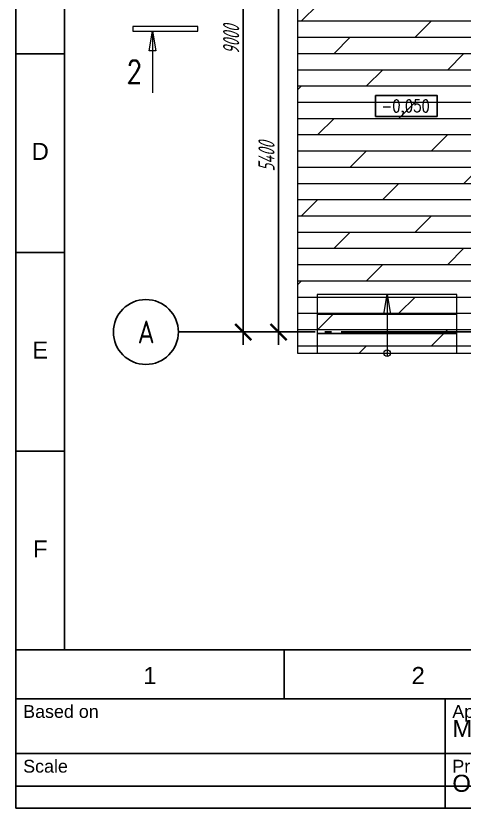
# Model space of a CAD drawing. Header units: inches. Extents: x -21163 to 11874, y -14995 to 6550.
# Drawn here: x -21163 to -14261, y -14995 to -2796 of the extents above; entities that cross this region are included whole.
import ezdxf
from ezdxf.enums import TextEntityAlignment as Align

# ---------------------------------------------------------------- set-up
doc = ezdxf.new("R2010")
doc.units = ezdxf.units.IN
doc.header["$MEASUREMENT"] = 0
doc.linetypes.add('CONTI', pattern=[0])
doc.linetypes.add('GOST2.303 5', pattern=[24, 20, -1.5, 1, -1.5])
doc.layers.get('0').update_dxf_attribs({"color": 8})
for name, color, linetype in [('axis_dim', 8, 'CONTI'), ('BORDER', 7, 'Continuous'), ('GRID_REF', 7, 'Continuous'), ('TITLE_BLOCK', 7, 'Continuous')]:
    doc.layers.add(name, color=color, linetype=linetype)
for name, color, linetype, lineweight in [('floor', 8, 'Continuous', 5), ('mark', 8, 'Continuous', 15), ('stair1', 8, 'Continuous', 15)]:
    doc.layers.add(name, color=color, linetype=linetype, lineweight=lineweight)
doc.styles.add('GOST 2.304', font='CS_Gost2304.shx', dxfattribs={"width": 0.8, "oblique": 15})
doc.styles.get("Standard").update_dxf_attribs({"font": 'arial.ttf'})
doc.dimstyles.new('СПДС', dxfattribs={"dimscale": 100, "dimtxt": 2.5, "dimasz": 2.5, "dimexe": 1.25, "dimexo": 0.625, "dimtad": 1, "dimdec": 0, "dimtxsty": 'GOST 2.304', "dimblk": 'ARCHTICK', "dimblk1": 'ARCHTICK', "dimblk2": 'ARCHTICK', "dimcen": 2.5, "dimdle": 2, "dimazin": 2, "dimtfac": 0.75, "dimtmove": 1, "dimatfit": 3, "dimarcsym": 1})

# ---------------------------------------------------------------- blocks, each defined once
blk = doc.blocks.new('_ArchTick')
at = {"color": 0, "linetype": 'ByBlock', "const_width": 0.15}
blk.add_lwpolyline([(-0.5, -0.5), (0.5, 0.5)], dxfattribs=at)
blk = doc.blocks.new('*D40')
at = {"layer": 'axis_dim', "color": 0, "linetype": 'Continuous', "lineweight": -2, "ltscale": 100, "transparency": 16777216}
for p, q in [((-17662, -7864), (-17662, 1536)), ((-18099, 1336), (-17537, 1336)), ((-18099, -7664), (-17537, -7664))]:
    blk.add_line(p, q, dxfattribs=at)
at = {"layer": 'Defpoints', "color": 0, "linetype": 'Continuous', "ltscale": 100, "transparency": 16777216}
for p in [(-18162, 1336), (-17662, 1336), (-18162, -7664)]:
    blk.add_point(p, dxfattribs=at)
at = {"layer": 'axis_dim', "color": 0, "linetype": 'Continuous', "lineweight": -2, "ltscale": 100, "transparency": 16777216, "xscale": 250, "yscale": 250, "zscale": 250}
for p, rotation in [((-17662, 1336), 90), ((-17662, -7664), 270)]:
    blk.add_blockref('_ArchTick', p, dxfattribs=dict(at, rotation=rotation))
at = {"layer": 'axis_dim', "color": 0, "linetype": 'Continuous', "lineweight": -3, "ltscale": 100, "transparency": 16777216, "insert": (-17849, -3164), "char_height": 250, "attachment_point": 5, "rotation": 90, "style": 'GOST 2.304'}
blk.add_mtext('\\A1;9000', dxfattribs=at)
blk = doc.blocks.new('*D46')
at = {"layer": 'axis_dim', "color": 0, "linetype": 'Continuous', "lineweight": -2, "ltscale": 100, "transparency": 16777216}
for p, q in [((-17118, -7864), (-17118, -2064)), ((-18099, -2264), (-16993, -2264)), ((-17399, -7664), (-16993, -7664))]:
    blk.add_line(p, q, dxfattribs=at)
at = {"layer": 'Defpoints', "color": 0, "linetype": 'Continuous', "ltscale": 100, "transparency": 16777216}
for p in [(-18162, -2264), (-17118, -2264), (-17462, -7664)]:
    blk.add_point(p, dxfattribs=at)
at = {"layer": 'axis_dim', "color": 0, "linetype": 'Continuous', "lineweight": -2, "ltscale": 100, "transparency": 16777216, "xscale": 250, "yscale": 250, "zscale": 250}
for p, rotation in [((-17118, -2264), 90), ((-17118, -7664), 270)]:
    blk.add_blockref('_ArchTick', p, dxfattribs=dict(at, rotation=rotation))
at = {"layer": 'axis_dim', "color": 0, "linetype": 'Continuous', "lineweight": -3, "ltscale": 100, "transparency": 16777216, "insert": (-17305, -4964), "char_height": 250, "attachment_point": 5, "rotation": 90, "style": 'GOST 2.304'}
blk.add_mtext('\\A1;5400', dxfattribs=at)

msp = doc.modelspace()

# ---------------------------------------------------------------- hatches: boundary and pattern name
at = {"layer": 'floor', "ltscale": 100}
h = msp.add_hatch(dxfattribs=at)
h.set_pattern_fill('DOLMIT', color=8, scale=1000)
h.set_pattern_definition([(0, (-32015.06, -49126.03), (0, 250), []), (45, (-32015.06, -49126), (-500, 500), [353.553, -707.107])])
h.paths.add_polyline_path([(-13825.6, 1661), (-16825.6, 1661), (-16825.6, -2864.1), (-16825.6, -7989), (-13825.6, -7989)])

# ---------------------------------------------------------------- linework, layer by layer
at = {"layer": 'axis_dim', "linetype": 'GOST2.303 5', "lineweight": 25, "ltscale": 100}
for points in [[(-18161.6, -7664), (-18661.6, -7664)], [(244.6, -7664), (-18161.6, -7664)]]:
    msp.add_lwpolyline(points, dxfattribs=at)
at = {"layer": 'axis_dim', "color": 8, "linetype": 'Continuous', "lineweight": 25, "ltscale": 100, "true_color": 0x000000}
msp.add_circle((-19161.6, -7664), 500, dxfattribs=at)
at = {"layer": 'BORDER'}
for points in [[(-21163.2, -14995.2), (11873.5, -14995.2), (11873.5, 6549.6), (-21163.2, 6549.6)], [(-20412.4, -12558.8), (11122.7, -12558.8), (11122.7, 5798.8), (-20412.4, 5798.8)]]:
    msp.add_lwpolyline(points, close=True, dxfattribs=at)
at = {"layer": 'GRID_REF'}
for p, q in [((-21163.2, -3380), (-20412.4, -3380)), ((-21163.2, -6439.6), (-20412.4, -6439.6)), ((-21163.2, -9499.2), (-20412.4, -9499.2)), ((-21163.2, -13309.6), (-21163.2, -12558.8)), ((-17033.6, -13309.6), (-17033.6, -12558.8))]:
    msp.add_line(p, q, dxfattribs=at)
for points in [[(-21163.2, -12558.8), (-20412.4, -12558.8), (-20412.4, 5798.8), (-21163.2, 5798.8)], [(-21163.2, -13309.6), (11873.5, -13309.6), (11873.5, -12558.8), (-21163.2, -12558.8)]]:
    msp.add_lwpolyline(points, close=True, dxfattribs=at)
at = {"layer": 'mark', "linetype": 'Continuous', "ltscale": 100}
for p, q in [((-19360.1, -2962.2), (-19360.1, -3032.2)), ((-18360.1, -2962.2), (-19360.1, -2962.2)), ((-19360.1, -3032.2), (-18360.1, -3032.2)), ((-19110.3, -3332.6), (-19060.1, -3032.2)), ((-19060.1, -3032.2), (-19009.8, -3332.6)), ((-18360.1, -3032.2), (-18360.1, -2962.2)), ((-19009.8, -3332.6), (-19110.3, -3332.6))]:
    msp.add_line(p, q, dxfattribs=at)
msp.add_lwpolyline([(-19060.1, -3032.2), (-19060.1, -3982.2)], dxfattribs=at)
at = {"layer": 'mark', "linetype": 'Continuous', "lineweight": 25, "ltscale": 75}
msp.add_lwpolyline([(-15625.2, -4022.4), (-14678.9, -4022.4), (-14678.9, -4344.9), (-15625.2, -4344.9)], close=True, dxfattribs=at)
at = {"layer": 'stair1', "linetype": 'Continuous', "ltscale": 100}
for p, q in [((-15495.9, -7389.4), (-15445.6, -7089)), ((-15445.6, -7089), (-15395.3, -7389.4)), ((-15395.3, -7389.4), (-15495.9, -7389.4))]:
    msp.add_line(p, q, dxfattribs=at)
at = {"layer": 'stair1', "ltscale": 75}
for points in [[(-13825.6, 1661), (-16825.6, 1661), (-16825.6, -2864.1), (-16825.6, -7989), (-13825.6, -7989)], [(-16525.6, -7089), (-16525.6, -7389), (-14375.7, -7389), (-14375.7, -7089)], [(-16525.6, -7389), (-16525.6, -7689), (-14375.7, -7689), (-14375.7, -7389)], [(-16525.6, -7689), (-16525.6, -7989), (-14375.7, -7989), (-14375.7, -7689)]]:
    msp.add_lwpolyline(points, close=True, dxfattribs=at)
at = {"layer": 'stair1', "linetype": 'Continuous', "ltscale": 100}
msp.add_lwpolyline([(-15445.6, -7089), (-15445.6, -8039)], dxfattribs=at)
at = {"layer": 'stair1', "ltscale": 100}
msp.add_lwpolyline([(-15445.6, -7089), (-15445.6, -7989)], dxfattribs=at)
msp.add_circle((-15445.6, -7989), 50, dxfattribs=at)
at = {"layer": 'TITLE_BLOCK'}
for p, q in [((-14555.9, -14995.2), (-14555.9, -13309.6)), ((-21163.2, -14152.4), (-14555.9, -14152.4)), ((-14555.9, -14152.4), (-7948.5, -14152.4)), ((-21163.2, -14658.1), (11873.5, -14658.1))]:
    msp.add_line(p, q, dxfattribs=at)
msp.add_lwpolyline([(-21163.2, -14995.2), (11873.5, -14995.2), (11873.5, -13309.6), (-21163.2, -13309.6)], close=True, dxfattribs=at)

# ---------------------------------------------------------------- texts
at = {"layer": 'axis_dim', "color": 8, "linetype": 'Continuous', "lineweight": 25, "ltscale": 100, "true_color": 0x000000, "insert": (-19288.2, -7489), "char_height": 350, "width": 492.949, "attachment_point": 1, "style": 'GOST 2.304'}
msp.add_mtext('\\Fsimplex.shx;\\W0.8000000000;\\Q0.2617993878;\\T1.0000000000;\\o\\lА', dxfattribs=at)
at = {"layer": 'GRID_REF'}
for s, p in [('D', (-20787.8, -5014.9)), ('E', (-20787.8, -8074.5)), ('F', (-20787.8, -11134.1)), ('1', (-19098.4, -13084.4)), ('2', (-14968.8, -13084.4))]:
    msp.add_text(s, height=262.8, dxfattribs=at).set_placement(p, align=Align.CENTER)
at = {"layer": 'mark', "linetype": 'Continuous', "ltscale": 100, "insert": (-19460, -3482.2), "char_height": 350, "width": 515.534, "attachment_point": 1, "style": 'GOST 2.304'}
msp.add_mtext('\\Fsimplex.shx;\\W0.8000000000;\\Q0.2617993878;\\T1.0000000000;\\o\\l2', dxfattribs=at)
at = {"layer": 'mark', "linetype": 'Continuous', "lineweight": 25, "ltscale": 75, "insert": (-15536.2, -4089.9), "char_height": 187.5, "width": 940.362, "attachment_point": 1, "style": 'GOST 2.304'}
msp.add_mtext('\\Fsimplex.shx;\\W0.8000000000;\\Q0.2617993878;\\T1.0000000000;\\o\\l-0,050', dxfattribs=at)
at = {"layer": 'TITLE_BLOCK'}
for s, height, p in [('Based on', 197.09, (-21050.6, -13605.3)), ('Approved', 197.09, (-14443.3, -13605.3)), ('MR. GOODNEWS EBUBE', 262.793, (-14443.3, -13900.9)), ('Scale', 197.09, (-21050.6, -14448.1)), ('Prepared', 197.09, (-14443.3, -14448.1)), ('OJUGBELI DIVINE', 262.793, (-14443.3, -14743.7))]:
    msp.add_text(s, height=height, dxfattribs=at).set_placement(p)

# ---------------------------------------------------------------- dimensions: what is measured, and where the dimension line sits
at = {"layer": 'axis_dim', "color": 8, "linetype": 'Continuous', "lineweight": -3, "ltscale": 100, "true_color": 0x000000}
for base, p1, p2, picture, middle in [((-17661.6, 1336), (-18161.6, -7664), (-18161.6, 1336), '*D40', (-17849.1, -3164)), ((-17117.8, -2264), (-17461.6, -7664), (-18161.6, -2264), '*D46', (-17305.3, -4964))]:
    dim = msp.add_linear_dim(base=base, p1=p1, p2=p2, angle=270, dimstyle='СПДС', override={"dimscale": 100, "dimsah": 1}, dxfattribs=at)
    dim.commit()
    dim.dimension.update_dxf_attribs({"geometry": picture, "text_midpoint": middle})

doc.saveas('drawing.dxf')
